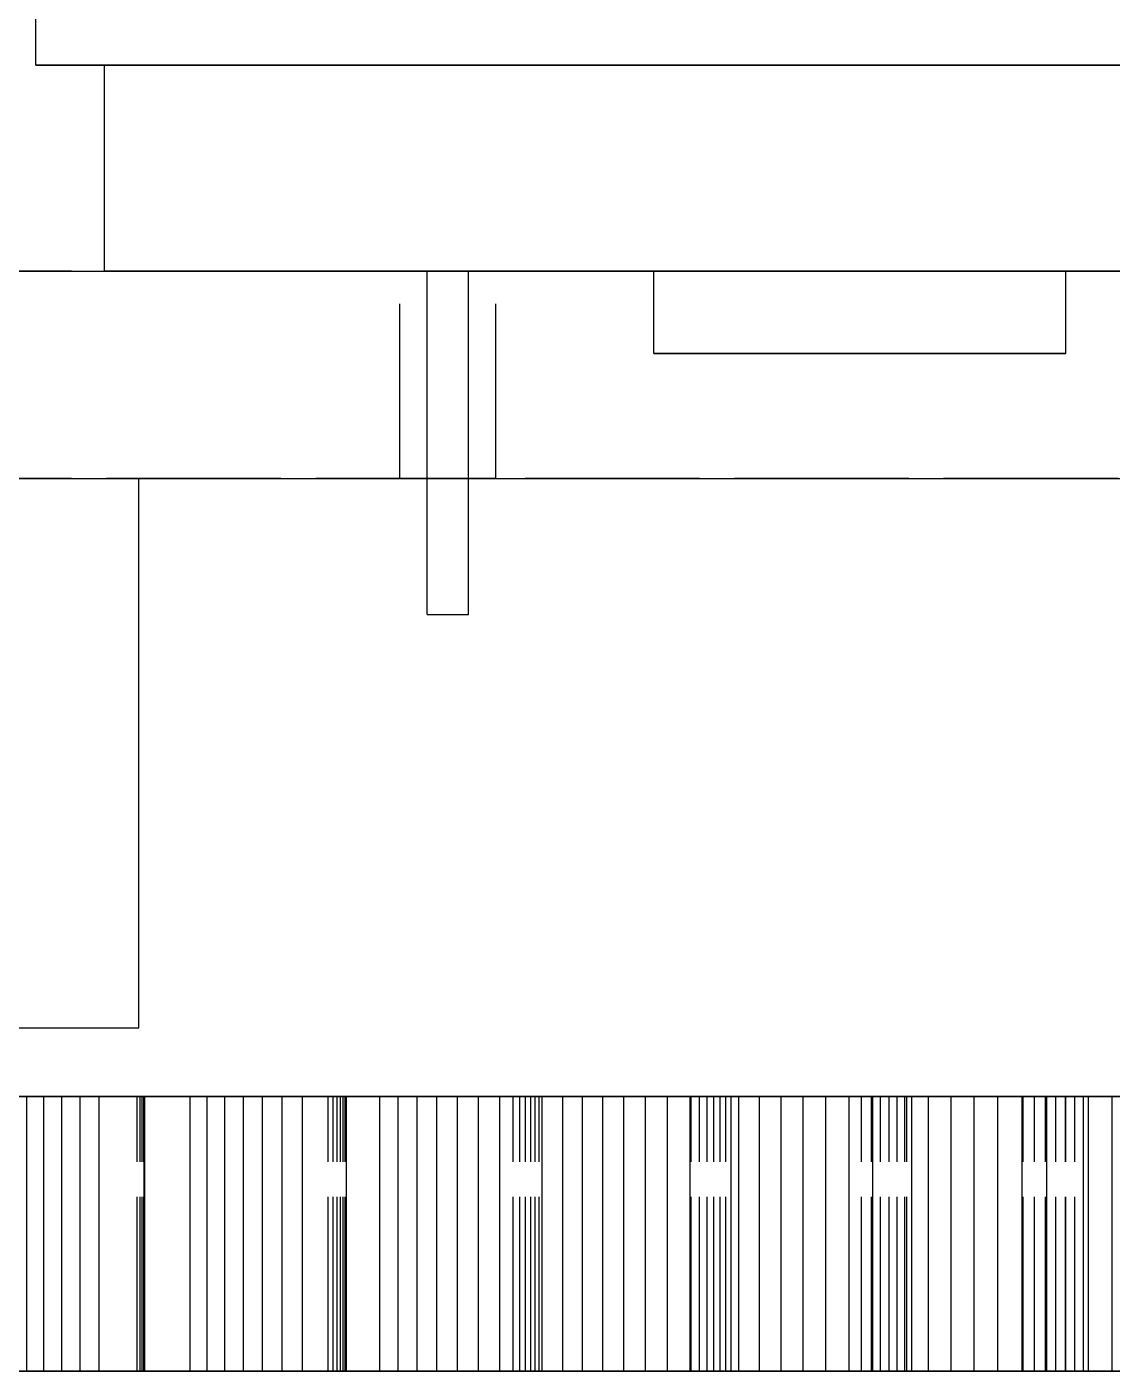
# Model space of a CAD drawing. Header units: millimetres. Extents: x -13 to 276, y -50 to 157.
# Drawn here: x 33.18 to 41.09, y 91 to 100.79 of the extents above; entities that cross this region are included whole.
import ezdxf

# ---------------------------------------------------------------- set-up
doc = ezdxf.new("R2010")
doc.units = ezdxf.units.MM
doc.linetypes.add('DASHED', pattern=[1.524, 1.27, -0.254])
doc.layers.add('HIDDEN', color=8, linetype='DASHED')
doc.layers.add('VISIBLE', color=7, linetype='CONTINUOUS')

msp = doc.modelspace()

# ---------------------------------------------------------------- linework, layer by layer
at = {"layer": 'HIDDEN'}
for points in [[(33.25, 100.51), (33.44048, 100.51), (33.63095, 100.51), (33.82143, 100.51), (34.0119, 100.51), (34.20238, 100.51), (34.39286, 100.51), (34.58333, 100.51), (34.77381, 100.51), (34.96429, 100.51), (35.15476, 100.51), (35.34524, 100.51), (35.53571, 100.51), (35.72619, 100.51), (35.91667, 100.51), (36.10714, 100.51), (36.29762, 100.51), (36.4881, 100.51), (36.67857, 100.51), (36.86905, 100.51), (37.05952, 100.51), (37.25, 100.51), (37.44048, 100.51), (37.63095, 100.51), (37.82143, 100.51), (38.0119, 100.51), (38.20238, 100.51), (38.39286, 100.51), (38.58333, 100.51), (38.77381, 100.51), (38.96429, 100.51), (39.15476, 100.51), (39.34524, 100.51), (39.53571, 100.51), (39.72619, 100.51), (39.91667, 100.51), (40.10714, 100.51), (40.29762, 100.51), (40.4881, 100.51), (40.67857, 100.51), (40.86905, 100.51), (41.05952, 100.51), (41.25, 100.51)], [(41.25794, 100.51), (41.08333, 100.51), (40.90873, 100.51), (40.73413, 100.51), (40.55952, 100.51), (40.38492, 100.51), (40.21032, 100.51), (40.03571, 100.51), (39.86111, 100.51), (39.68651, 100.51), (39.5119, 100.51), (39.3373, 100.51), (39.1627, 100.51), (38.9881, 100.51), (38.81349, 100.51), (38.63889, 100.51), (38.46429, 100.51), (38.28968, 100.51), (38.11508, 100.51), (37.94048, 100.51), (37.76587, 100.51), (37.59127, 100.51), (37.41667, 100.51), (37.24206, 100.51), (37.06746, 100.51), (36.89286, 100.51), (36.71825, 100.51), (36.54365, 100.51), (36.36905, 100.51), (36.19444, 100.51), (36.01984, 100.51), (35.84524, 100.51), (35.67063, 100.51), (35.49603, 100.51), (35.32143, 100.51), (35.14683, 100.51), (34.97222, 100.51), (34.79762, 100.51), (34.62302, 100.51), (34.44841, 100.51), (34.27381, 100.51), (34.09921, 100.51), (33.9246, 100.51), (33.75, 100.51)], [(33.75, 100.51), (33.9246, 100.51), (34.09921, 100.51), (34.27381, 100.51), (34.44841, 100.51), (34.62302, 100.51), (34.79762, 100.51), (34.97222, 100.51), (35.14683, 100.51), (35.32143, 100.51), (35.49603, 100.51), (35.67063, 100.51), (35.84524, 100.51), (36.01984, 100.51), (36.19444, 100.51), (36.36905, 100.51), (36.54365, 100.51), (36.71825, 100.51), (36.89286, 100.51), (37.06746, 100.51), (37.24206, 100.51), (37.41667, 100.51), (37.59127, 100.51), (37.76587, 100.51), (37.94048, 100.51), (38.11508, 100.51), (38.28968, 100.51), (38.46429, 100.51), (38.63889, 100.51), (38.81349, 100.51), (38.9881, 100.51), (39.1627, 100.51), (39.3373, 100.51), (39.5119, 100.51), (39.68651, 100.51), (39.86111, 100.51), (40.03571, 100.51), (40.21032, 100.51), (40.38492, 100.51), (40.55952, 100.51), (40.73413, 100.51), (40.90873, 100.51), (41.08333, 100.51), (41.25794, 100.51)], [(48.75, 99.01), (1.75, 99.01)], [(41.25794, 99.01), (41.08333, 99.01), (40.90873, 99.01), (40.73413, 99.01), (40.55952, 99.01), (40.38492, 99.01), (40.21032, 99.01), (40.03571, 99.01), (39.86111, 99.01), (39.68651, 99.01), (39.5119, 99.01), (39.3373, 99.01), (39.1627, 99.01), (38.9881, 99.01), (38.81349, 99.01), (38.63889, 99.01), (38.46429, 99.01), (38.28968, 99.01), (38.11508, 99.01), (37.94048, 99.01), (37.76587, 99.01), (37.59127, 99.01), (37.41667, 99.01), (37.24206, 99.01), (37.06746, 99.01), (36.89286, 99.01), (36.71825, 99.01), (36.54365, 99.01), (36.36905, 99.01), (36.19444, 99.01), (36.01984, 99.01), (35.84524, 99.01), (35.67063, 99.01), (35.49603, 99.01), (35.32143, 99.01), (35.14683, 99.01), (34.97222, 99.01), (34.79762, 99.01), (34.62302, 99.01), (34.44841, 99.01), (34.27381, 99.01), (34.09921, 99.01), (33.9246, 99.01), (33.75, 99.01)], [(33.75, 99.01), (33.9246, 99.01), (34.09921, 99.01), (34.27381, 99.01), (34.44841, 99.01), (34.62302, 99.01), (34.79762, 99.01), (34.97222, 99.01), (35.14683, 99.01), (35.32143, 99.01), (35.49603, 99.01), (35.67063, 99.01), (35.84524, 99.01), (36.01984, 99.01), (36.19444, 99.01), (36.36905, 99.01), (36.54365, 99.01), (36.71825, 99.01), (36.89286, 99.01), (37.06746, 99.01), (37.24206, 99.01), (37.41667, 99.01), (37.59127, 99.01), (37.76587, 99.01), (37.94048, 99.01), (38.11508, 99.01), (38.28968, 99.01), (38.46429, 99.01), (38.63889, 99.01), (38.81349, 99.01), (38.9881, 99.01), (39.1627, 99.01), (39.3373, 99.01), (39.5119, 99.01), (39.68651, 99.01), (39.86111, 99.01), (40.03571, 99.01), (40.21032, 99.01), (40.38492, 99.01), (40.55952, 99.01), (40.73413, 99.01), (40.90873, 99.01), (41.08333, 99.01), (41.25794, 99.01)], [(36.6, 99.01), (36.58889, 99.01), (36.57778, 99.01), (36.56667, 99.01), (36.55556, 99.01), (36.54444, 99.01), (36.53333, 99.01), (36.52222, 99.01), (36.51111, 99.01), (36.5, 99.01), (36.48889, 99.01), (36.47778, 99.01), (36.46667, 99.01), (36.45556, 99.01), (36.44444, 99.01), (36.43333, 99.01), (36.42222, 99.01), (36.41111, 99.01), (36.4, 99.01), (36.38889, 99.01), (36.37778, 99.01), (36.36667, 99.01), (36.35556, 99.01), (36.34444, 99.01), (36.33333, 99.01), (36.32222, 99.01), (36.31111, 99.01), (36.3, 99.01), (36.28889, 99.01), (36.27778, 99.01), (36.26667, 99.01), (36.25556, 99.01), (36.24444, 99.01), (36.23333, 99.01), (36.22222, 99.01), (36.21111, 99.01), (36.2, 99.01), (36.18889, 99.01), (36.17778, 99.01), (36.16667, 99.01), (36.15556, 99.01), (36.14444, 99.01), (36.13333, 99.01), (36.12222, 99.01), (36.11111, 99.01), (36.1, 99.01), (36.08889, 99.01), (36.07778, 99.01), (36.06667, 99.01), (36.05556, 99.01), (36.04444, 99.01), (36.03333, 99.01), (36.02222, 99.01), (36.01111, 99.01), (36, 99.01), (35.98889, 99.01), (35.97778, 99.01), (35.96667, 99.01), (35.95556, 99.01), (35.94444, 99.01), (35.93333, 99.01), (35.92222, 99.01), (35.91111, 99.01), (35.9, 99.01)], [(35.9, 99.01), (35.91111, 99.01), (35.92222, 99.01), (35.93333, 99.01), (35.94444, 99.01), (35.95556, 99.01), (35.96667, 99.01), (35.97778, 99.01), (35.98889, 99.01), (36, 99.01), (36.01111, 99.01), (36.02222, 99.01), (36.03333, 99.01), (36.04444, 99.01), (36.05556, 99.01), (36.06667, 99.01), (36.07778, 99.01), (36.08889, 99.01), (36.1, 99.01), (36.11111, 99.01), (36.12222, 99.01), (36.13333, 99.01), (36.14444, 99.01), (36.15556, 99.01), (36.16667, 99.01), (36.17778, 99.01), (36.18889, 99.01), (36.2, 99.01), (36.21111, 99.01), (36.22222, 99.01), (36.23333, 99.01), (36.24444, 99.01), (36.25556, 99.01), (36.26667, 99.01), (36.27778, 99.01), (36.28889, 99.01), (36.3, 99.01), (36.31111, 99.01), (36.32222, 99.01), (36.33333, 99.01), (36.34444, 99.01), (36.35556, 99.01), (36.36667, 99.01), (36.37778, 99.01), (36.38889, 99.01), (36.4, 99.01), (36.41111, 99.01), (36.42222, 99.01), (36.43333, 99.01), (36.44444, 99.01), (36.45556, 99.01), (36.46667, 99.01), (36.47778, 99.01), (36.48889, 99.01), (36.5, 99.01), (36.51111, 99.01), (36.52222, 99.01), (36.53333, 99.01), (36.54444, 99.01), (36.55556, 99.01), (36.56667, 99.01), (36.57778, 99.01), (36.58889, 99.01), (36.6, 99.01)], [(35.9, 97.5), (35.9, 99.01)], [(35.9, 97.5), (35.9, 99.01)], [(36.1, 99.01), (36.4, 99.01)], [(36.1, 99.01), (36.4, 99.01)], [(36.1, 96.51), (36.1, 99.01)], [(36.1, 97.5), (36.1, 99.01)], [(36.4, 97.5), (36.4, 99.01)], [(36.4, 96.51), (36.4, 99.01)], [(36.6, 97.5), (36.6, 99.01)], [(36.6, 97.5), (36.6, 99.01)], [(40.75, 99.01), (40.70238, 99.01), (40.65476, 99.01), (40.60714, 99.01), (40.55952, 99.01), (40.5119, 99.01), (40.46429, 99.01), (40.41667, 99.01), (40.36905, 99.01), (40.32143, 99.01), (40.27381, 99.01), (40.22619, 99.01), (40.17857, 99.01), (40.13095, 99.01), (40.08333, 99.01), (40.03571, 99.01), (39.9881, 99.01), (39.94048, 99.01), (39.89286, 99.01), (39.84524, 99.01), (39.79762, 99.01), (39.75, 99.01), (39.70238, 99.01), (39.65476, 99.01), (39.60714, 99.01), (39.55952, 99.01), (39.5119, 99.01), (39.46429, 99.01), (39.41667, 99.01), (39.36905, 99.01), (39.32143, 99.01), (39.27381, 99.01), (39.22619, 99.01), (39.17857, 99.01), (39.13095, 99.01), (39.08333, 99.01), (39.03571, 99.01), (38.9881, 99.01), (38.94048, 99.01), (38.89286, 99.01), (38.84524, 99.01), (38.79762, 99.01), (38.75, 99.01), (38.70238, 99.01), (38.65476, 99.01), (38.60714, 99.01), (38.55952, 99.01), (38.5119, 99.01), (38.46429, 99.01), (38.41667, 99.01), (38.36905, 99.01), (38.32143, 99.01), (38.27381, 99.01), (38.22619, 99.01), (38.17857, 99.01), (38.13095, 99.01), (38.08333, 99.01), (38.03571, 99.01), (37.9881, 99.01), (37.94048, 99.01), (37.89286, 99.01), (37.84524, 99.01), (37.79762, 99.01), (37.75, 99.01)], [(37.75, 99.01), (37.79762, 99.01), (37.84524, 99.01), (37.89286, 99.01), (37.94048, 99.01), (37.9881, 99.01), (38.03571, 99.01), (38.08333, 99.01), (38.13095, 99.01), (38.17857, 99.01), (38.22619, 99.01), (38.27381, 99.01), (38.32143, 99.01), (38.36905, 99.01), (38.41667, 99.01), (38.46429, 99.01), (38.5119, 99.01), (38.55952, 99.01), (38.60714, 99.01), (38.65476, 99.01), (38.70238, 99.01), (38.75, 99.01), (38.79762, 99.01), (38.84524, 99.01), (38.89286, 99.01), (38.94048, 99.01), (38.9881, 99.01), (39.03571, 99.01), (39.08333, 99.01), (39.13095, 99.01), (39.17857, 99.01), (39.22619, 99.01), (39.27381, 99.01), (39.32143, 99.01), (39.36905, 99.01), (39.41667, 99.01), (39.46429, 99.01), (39.5119, 99.01), (39.55952, 99.01), (39.60714, 99.01), (39.65476, 99.01), (39.70238, 99.01), (39.75, 99.01), (39.79762, 99.01), (39.84524, 99.01), (39.89286, 99.01), (39.94048, 99.01), (39.9881, 99.01), (40.03571, 99.01), (40.08333, 99.01), (40.13095, 99.01), (40.17857, 99.01), (40.22619, 99.01), (40.27381, 99.01), (40.32143, 99.01), (40.36905, 99.01), (40.41667, 99.01), (40.46429, 99.01), (40.5119, 99.01), (40.55952, 99.01), (40.60714, 99.01), (40.65476, 99.01), (40.70238, 99.01), (40.75, 99.01)], [(37.75, 98.41), (37.75, 99.01)], [(40.75, 98.41), (40.75, 99.01)], [(40.75, 98.41), (40.70238, 98.41), (40.65476, 98.41), (40.60714, 98.41), (40.55952, 98.41), (40.5119, 98.41), (40.46429, 98.41), (40.41667, 98.41), (40.36905, 98.41), (40.32143, 98.41), (40.27381, 98.41), (40.22619, 98.41), (40.17857, 98.41), (40.13095, 98.41), (40.08333, 98.41), (40.03571, 98.41), (39.9881, 98.41), (39.94048, 98.41), (39.89286, 98.41), (39.84524, 98.41), (39.79762, 98.41), (39.75, 98.41), (39.70238, 98.41), (39.65476, 98.41), (39.60714, 98.41), (39.55952, 98.41), (39.5119, 98.41), (39.46429, 98.41), (39.41667, 98.41), (39.36905, 98.41), (39.32143, 98.41), (39.27381, 98.41), (39.22619, 98.41), (39.17857, 98.41), (39.13095, 98.41), (39.08333, 98.41), (39.03571, 98.41), (38.9881, 98.41), (38.94048, 98.41), (38.89286, 98.41), (38.84524, 98.41), (38.79762, 98.41), (38.75, 98.41), (38.70238, 98.41), (38.65476, 98.41), (38.60714, 98.41), (38.55952, 98.41), (38.5119, 98.41), (38.46429, 98.41), (38.41667, 98.41), (38.36905, 98.41), (38.32143, 98.41), (38.27381, 98.41), (38.22619, 98.41), (38.17857, 98.41), (38.13095, 98.41), (38.08333, 98.41), (38.03571, 98.41), (37.9881, 98.41), (37.94048, 98.41), (37.89286, 98.41), (37.84524, 98.41), (37.79762, 98.41), (37.75, 98.41)], [(37.75, 98.41), (37.79762, 98.41), (37.84524, 98.41), (37.89286, 98.41), (37.94048, 98.41), (37.9881, 98.41), (38.03571, 98.41), (38.08333, 98.41), (38.13095, 98.41), (38.17857, 98.41), (38.22619, 98.41), (38.27381, 98.41), (38.32143, 98.41), (38.36905, 98.41), (38.41667, 98.41), (38.46429, 98.41), (38.5119, 98.41), (38.55952, 98.41), (38.60714, 98.41), (38.65476, 98.41), (38.70238, 98.41), (38.75, 98.41), (38.79762, 98.41), (38.84524, 98.41), (38.89286, 98.41), (38.94048, 98.41), (38.9881, 98.41), (39.03571, 98.41), (39.08333, 98.41), (39.13095, 98.41), (39.17857, 98.41), (39.22619, 98.41), (39.27381, 98.41), (39.32143, 98.41), (39.36905, 98.41), (39.41667, 98.41), (39.46429, 98.41), (39.5119, 98.41), (39.55952, 98.41), (39.60714, 98.41), (39.65476, 98.41), (39.70238, 98.41), (39.75, 98.41), (39.79762, 98.41), (39.84524, 98.41), (39.89286, 98.41), (39.94048, 98.41), (39.9881, 98.41), (40.03571, 98.41), (40.08333, 98.41), (40.13095, 98.41), (40.17857, 98.41), (40.22619, 98.41), (40.27381, 98.41), (40.32143, 98.41), (40.36905, 98.41), (40.41667, 98.41), (40.46429, 98.41), (40.5119, 98.41), (40.55952, 98.41), (40.60714, 98.41), (40.65476, 98.41), (40.70238, 98.41), (40.75, 98.41)], [(48.75, 97.5), (1.75, 97.5)], [(16.5, 97.5), (34, 97.5)], [(16.5, 97.5), (34, 97.5)], [(34, 93.5), (34, 97.5)], [(36.6, 97.5), (36.58889, 97.5), (36.57778, 97.5), (36.56667, 97.5), (36.55556, 97.5), (36.54444, 97.5), (36.53333, 97.5), (36.52222, 97.5), (36.51111, 97.5), (36.5, 97.5), (36.48889, 97.5), (36.47778, 97.5), (36.46667, 97.5), (36.45556, 97.5), (36.44444, 97.5), (36.43333, 97.5), (36.42222, 97.5), (36.41111, 97.5), (36.4, 97.5), (36.38889, 97.5), (36.37778, 97.5), (36.36667, 97.5), (36.35556, 97.5), (36.34444, 97.5), (36.33333, 97.5), (36.32222, 97.5), (36.31111, 97.5), (36.3, 97.5), (36.28889, 97.5), (36.27778, 97.5), (36.26667, 97.5), (36.25556, 97.5), (36.24444, 97.5), (36.23333, 97.5), (36.22222, 97.5), (36.21111, 97.5), (36.2, 97.5), (36.18889, 97.5), (36.17778, 97.5), (36.16667, 97.5), (36.15556, 97.5), (36.14444, 97.5), (36.13333, 97.5), (36.12222, 97.5), (36.11111, 97.5), (36.1, 97.5), (36.08889, 97.5), (36.07778, 97.5), (36.06667, 97.5), (36.05556, 97.5), (36.04444, 97.5), (36.03333, 97.5), (36.02222, 97.5), (36.01111, 97.5), (36, 97.5), (35.98889, 97.5), (35.97778, 97.5), (35.96667, 97.5), (35.95556, 97.5), (35.94444, 97.5), (35.93333, 97.5), (35.92222, 97.5), (35.91111, 97.5), (35.9, 97.5)], [(35.9, 97.5), (35.91111, 97.5), (35.92222, 97.5), (35.93333, 97.5), (35.94444, 97.5), (35.95556, 97.5), (35.96667, 97.5), (35.97778, 97.5), (35.98889, 97.5), (36, 97.5), (36.01111, 97.5), (36.02222, 97.5), (36.03333, 97.5), (36.04444, 97.5), (36.05556, 97.5), (36.06667, 97.5), (36.07778, 97.5), (36.08889, 97.5), (36.1, 97.5), (36.11111, 97.5), (36.12222, 97.5), (36.13333, 97.5), (36.14444, 97.5), (36.15556, 97.5), (36.16667, 97.5), (36.17778, 97.5), (36.18889, 97.5), (36.2, 97.5), (36.21111, 97.5), (36.22222, 97.5), (36.23333, 97.5), (36.24444, 97.5), (36.25556, 97.5), (36.26667, 97.5), (36.27778, 97.5), (36.28889, 97.5), (36.3, 97.5), (36.31111, 97.5), (36.32222, 97.5), (36.33333, 97.5), (36.34444, 97.5), (36.35556, 97.5), (36.36667, 97.5), (36.37778, 97.5), (36.38889, 97.5), (36.4, 97.5), (36.41111, 97.5), (36.42222, 97.5), (36.43333, 97.5), (36.44444, 97.5), (36.45556, 97.5), (36.46667, 97.5), (36.47778, 97.5), (36.48889, 97.5), (36.5, 97.5), (36.51111, 97.5), (36.52222, 97.5), (36.53333, 97.5), (36.54444, 97.5), (36.55556, 97.5), (36.56667, 97.5), (36.57778, 97.5), (36.58889, 97.5), (36.6, 97.5)], [(36.1, 96.51), (36.4, 96.51)], [(16.5, 93.5), (34, 93.5)], [(33.06532, 93), (33.18471, 93)], [(33.18471, 93), (33.3093, 93)], [(33.18471, 91), (33.18471, 93)], [(33.3093, 93), (33.43879, 93)], [(33.3093, 91), (33.3093, 93)], [(33.43879, 93), (33.57295, 93)], [(33.43879, 91), (33.43879, 93)], [(33.57295, 93), (33.71156, 93)], [(33.57295, 91), (33.57295, 93)], [(33.71156, 93), (34.03955, 93)], [(33.71156, 91), (33.71156, 93)], [(33.98655, 93), (34.37301, 93)], [(34.00838, 93), (33.98655, 93)], [(34.04289, 93), (33.98655, 93)], [(33.98655, 93), (34.00838, 93)], [(33.98655, 91), (33.98655, 93)], [(33.98655, 91), (33.98655, 93)], [(34.02462, 93), (34.00838, 93)], [(34.00838, 93), (34.02462, 93)], [(34.00838, 91), (34.00838, 93)], [(34.00838, 91), (34.00838, 93)], [(34.03562, 93), (34.02462, 93)], [(34.02462, 93), (34.03562, 93)], [(34.02462, 91), (34.02462, 93)], [(34.02462, 91), (34.02462, 93)], [(34.04164, 93), (34.03562, 93)], [(34.03562, 93), (34.04164, 93)], [(34.03562, 91), (34.03562, 93)], [(34.03562, 91), (34.03562, 93)], [(34.03955, 93), (34.04289, 93)], [(34.03955, 91), (34.03955, 93)], [(34.04289, 93), (34.04164, 93)], [(34.04164, 93), (34.04289, 93)], [(34.04164, 91), (34.04164, 93)], [(34.04164, 91), (34.04164, 93)], [(34.04289, 91), (34.04289, 93)], [(34.37301, 93), (34.49713, 93)], [(34.37301, 91), (34.37301, 93)], [(34.49713, 93), (34.62669, 93)], [(34.49713, 91), (34.49713, 93)], [(34.62669, 93), (34.76129, 93)], [(34.62669, 91), (34.62669, 93)], [(34.76129, 93), (34.90066, 93)], [(34.76129, 91), (34.76129, 93)], [(34.90066, 93), (35.04455, 93)], [(34.90066, 91), (34.90066, 93)], [(35.04455, 93), (35.19276, 93)], [(35.04455, 91), (35.04455, 93)], [(35.19276, 93), (35.51157, 93)], [(35.19276, 91), (35.19276, 93)], [(35.37909, 93), (35.75375, 93)], [(35.41382, 93), (35.37909, 93)], [(35.51157, 93), (35.37909, 93)], [(35.37909, 93), (35.41382, 93)], [(35.37909, 91), (35.37909, 93)], [(35.37909, 91), (35.37909, 93)], [(35.44311, 93), (35.41382, 93)], [(35.41382, 93), (35.44311, 93)], [(35.41382, 91), (35.41382, 93)], [(35.41382, 91), (35.41382, 93)], [(35.4673, 93), (35.44311, 93)], [(35.44311, 93), (35.4673, 93)], [(35.44311, 91), (35.44311, 93)], [(35.44311, 91), (35.44311, 93)], [(35.48665, 93), (35.4673, 93)], [(35.4673, 93), (35.48665, 93)], [(35.4673, 91), (35.4673, 93)], [(35.4673, 91), (35.4673, 93)], [(35.50135, 93), (35.48665, 93)], [(35.48665, 93), (35.50135, 93)], [(35.48665, 91), (35.48665, 93)], [(35.48665, 91), (35.48665, 93)], [(35.51157, 93), (35.50135, 93)], [(35.50135, 93), (35.51157, 93)], [(35.50135, 91), (35.50135, 93)], [(35.50135, 91), (35.50135, 93)], [(35.51157, 91), (35.51157, 93)], [(35.75375, 93), (35.88764, 93)], [(35.75375, 91), (35.75375, 93)], [(35.88764, 93), (36.02678, 93)], [(35.88764, 91), (35.88764, 93)], [(36.02678, 93), (36.17081, 93)], [(36.02678, 91), (36.02678, 93)], [(36.17081, 93), (36.31942, 93)], [(36.17081, 91), (36.17081, 93)], [(36.31942, 93), (36.4724, 93)], [(36.31942, 91), (36.31942, 93)], [(36.4724, 93), (36.62954, 93)], [(36.4724, 91), (36.4724, 93)], [(36.62954, 93), (36.93776, 93)], [(36.62954, 91), (36.62954, 93)], [(36.7264, 93), (37.08758, 93)], [(36.77387, 93), (36.7264, 93)], [(36.93776, 93), (36.7264, 93)], [(36.7264, 93), (36.77387, 93)], [(36.7264, 91), (36.7264, 93)], [(36.7264, 91), (36.7264, 93)], [(36.81608, 93), (36.77387, 93)], [(36.77387, 93), (36.81608, 93)], [(36.77387, 91), (36.77387, 93)], [(36.77387, 91), (36.77387, 93)], [(36.85336, 93), (36.81608, 93)], [(36.81608, 93), (36.85336, 93)], [(36.81608, 91), (36.81608, 93)], [(36.81608, 91), (36.81608, 93)], [(36.88594, 93), (36.85336, 93)], [(36.85336, 93), (36.88594, 93)], [(36.85336, 91), (36.85336, 93)], [(36.85336, 91), (36.85336, 93)], [(36.91403, 93), (36.88594, 93)], [(36.88594, 93), (36.91403, 93)], [(36.88594, 91), (36.88594, 93)], [(36.88594, 91), (36.88594, 93)], [(36.93776, 93), (36.91403, 93)], [(36.91403, 93), (36.93776, 93)], [(36.91403, 91), (36.91403, 93)], [(36.91403, 91), (36.91403, 93)], [(36.93776, 91), (36.93776, 93)], [(37.08758, 93), (37.23064, 93)], [(37.08758, 91), (37.08758, 93)], [(37.23064, 93), (37.37875, 93)], [(37.23064, 91), (37.23064, 93)], [(37.37875, 93), (37.53155, 93)], [(37.37875, 91), (37.37875, 93)], [(37.53155, 93), (37.68875, 93)], [(37.53155, 91), (37.53155, 93)], [(37.68875, 93), (37.85013, 93)], [(37.68875, 91), (37.68875, 93)], [(37.85013, 93), (38.01551, 93)], [(37.85013, 91), (37.85013, 93)], [(38.01551, 93), (38.31176, 93)], [(38.01551, 91), (38.01551, 93)], [(38.02246, 93), (38.36853, 93)], [(38.08245, 93), (38.02246, 93)], [(38.31176, 93), (38.02246, 93)], [(38.02246, 93), (38.08245, 93)], [(38.02246, 91), (38.02246, 93)], [(38.02246, 91), (38.02246, 93)], [(38.13739, 93), (38.08245, 93)], [(38.08245, 93), (38.13739, 93)], [(38.08245, 91), (38.08245, 93)], [(38.08245, 91), (38.08245, 93)], [(38.18759, 93), (38.13739, 93)], [(38.13739, 93), (38.18759, 93)], [(38.13739, 91), (38.13739, 93)], [(38.13739, 91), (38.13739, 93)], [(38.23327, 93), (38.18759, 93)], [(38.18759, 93), (38.23327, 93)], [(38.18759, 91), (38.18759, 93)], [(38.18759, 91), (38.18759, 93)], [(38.27461, 93), (38.23327, 93)], [(38.23327, 93), (38.27461, 93)], [(38.23327, 91), (38.23327, 93)], [(38.23327, 91), (38.23327, 93)], [(38.31176, 93), (38.27461, 93)], [(38.27461, 93), (38.31176, 93)], [(38.27461, 91), (38.27461, 93)], [(38.27461, 91), (38.27461, 93)], [(38.31176, 91), (38.31176, 93)], [(38.36853, 93), (38.52013, 93)], [(38.36853, 91), (38.36853, 93)], [(38.52013, 93), (38.67654, 93)], [(38.52013, 91), (38.52013, 93)], [(38.67654, 93), (38.83743, 93)], [(38.67654, 91), (38.67654, 93)], [(38.83743, 93), (39.00252, 93)], [(38.83743, 91), (38.83743, 93)], [(39.00252, 93), (39.17159, 93)], [(39.00252, 91), (39.00252, 93)], [(39.17159, 93), (39.34445, 93)], [(39.17159, 91), (39.17159, 93)], [(39.26146, 93), (39.5909, 93)], [(39.33372, 93), (39.26146, 93)], [(39.5909, 93), (39.26146, 93)], [(39.26146, 93), (39.33372, 93)], [(39.26146, 91), (39.26146, 93)], [(39.26146, 91), (39.26146, 93)], [(39.40115, 93), (39.33372, 93)], [(39.33372, 93), (39.40115, 93)], [(39.33372, 91), (39.33372, 93)], [(39.33372, 91), (39.33372, 93)], [(39.34445, 93), (39.62741, 93)], [(39.34445, 91), (39.34445, 93)], [(39.46404, 93), (39.40115, 93)], [(39.40115, 93), (39.46404, 93)], [(39.40115, 91), (39.40115, 93)], [(39.40115, 91), (39.40115, 93)], [(39.5226, 93), (39.46404, 93)], [(39.46404, 93), (39.5226, 93)], [(39.46404, 91), (39.46404, 93)], [(39.46404, 91), (39.46404, 93)], [(39.57702, 93), (39.5226, 93)], [(39.5226, 93), (39.57702, 93)], [(39.5226, 91), (39.5226, 93)], [(39.5226, 91), (39.5226, 93)], [(39.62741, 93), (39.57702, 93)], [(39.57702, 93), (39.62741, 93)], [(39.57702, 91), (39.57702, 93)], [(39.57702, 91), (39.57702, 93)], [(39.5909, 93), (39.75035, 93)], [(39.62741, 93), (39.5909, 93)], [(39.5909, 91), (39.5909, 93)], [(39.5909, 91), (39.5909, 93)], [(39.62741, 91), (39.62741, 93)], [(39.75035, 93), (39.91437, 93)], [(39.75035, 91), (39.75035, 93)], [(39.91437, 93), (40.08263, 93)], [(39.91437, 91), (39.91437, 93)], [(40.08263, 93), (40.25487, 93)], [(40.08263, 91), (40.08263, 93)], [(40.25487, 93), (40.43087, 93)], [(40.25487, 91), (40.25487, 93)], [(40.43087, 93), (40.61045, 93)], [(40.43087, 91), (40.43087, 93)], [(40.43789, 93), (40.74922, 93)], [(40.52209, 93), (40.43789, 93)], [(40.74922, 93), (40.43789, 93)], [(40.43789, 93), (40.52209, 93)], [(40.43789, 91), (40.43789, 93)], [(40.43789, 91), (40.43789, 93)], [(40.6017, 93), (40.52209, 93)], [(40.52209, 93), (40.6017, 93)], [(40.52209, 91), (40.52209, 93)], [(40.52209, 91), (40.52209, 93)], [(40.677, 93), (40.6017, 93)], [(40.6017, 93), (40.677, 93)], [(40.6017, 91), (40.6017, 93)], [(40.6017, 91), (40.6017, 93)], [(40.61045, 93), (40.87885, 93)], [(40.61045, 91), (40.61045, 93)], [(40.7482, 93), (40.677, 93)], [(40.677, 93), (40.7482, 93)], [(40.677, 91), (40.677, 93)], [(40.677, 91), (40.677, 93)], [(40.81544, 93), (40.7482, 93)], [(40.7482, 93), (40.81544, 93)], [(40.7482, 91), (40.7482, 93)], [(40.7482, 91), (40.7482, 93)], [(40.74922, 93), (40.91581, 93)], [(40.87885, 93), (40.74922, 93)], [(40.74922, 91), (40.74922, 93)], [(40.74922, 91), (40.74922, 93)], [(40.87885, 93), (40.81544, 93)], [(40.81544, 93), (40.87885, 93)], [(40.81544, 91), (40.81544, 93)], [(40.81544, 91), (40.81544, 93)], [(40.87885, 91), (40.87885, 93)], [(40.91581, 93), (41.08671, 93)], [(40.91581, 91), (40.91581, 93)], [(41.08671, 93), (41.26159, 93)], [(41.08671, 91), (41.08671, 93)], [(33.06532, 91), (33.18471, 91)], [(33.18471, 91), (33.3093, 91)], [(33.3093, 91), (33.43879, 91)], [(33.43879, 91), (33.57295, 91)], [(33.57295, 91), (33.71156, 91)], [(33.71156, 91), (34.03955, 91)], [(33.98655, 91), (34.37301, 91)], [(34.00838, 91), (33.98655, 91)], [(34.04289, 91), (33.98655, 91)], [(33.98655, 91), (34.00838, 91)], [(34.02462, 91), (34.00838, 91)], [(34.00838, 91), (34.02462, 91)], [(34.03562, 91), (34.02462, 91)], [(34.02462, 91), (34.03562, 91)], [(34.04164, 91), (34.03562, 91)], [(34.03562, 91), (34.04164, 91)], [(34.03955, 91), (34.04289, 91)], [(34.04289, 91), (34.04164, 91)], [(34.04164, 91), (34.04289, 91)], [(34.37301, 91), (34.49713, 91)], [(34.49713, 91), (34.62669, 91)], [(34.62669, 91), (34.76129, 91)], [(34.76129, 91), (34.90066, 91)], [(34.90066, 91), (35.04455, 91)], [(35.04455, 91), (35.19276, 91)], [(35.19276, 91), (35.51157, 91)], [(35.37909, 91), (35.75375, 91)], [(35.41382, 91), (35.37909, 91)], [(35.51157, 91), (35.37909, 91)], [(35.37909, 91), (35.41382, 91)], [(35.44311, 91), (35.41382, 91)], [(35.41382, 91), (35.44311, 91)], [(35.4673, 91), (35.44311, 91)], [(35.44311, 91), (35.4673, 91)], [(35.48665, 91), (35.4673, 91)], [(35.4673, 91), (35.48665, 91)], [(35.50135, 91), (35.48665, 91)], [(35.48665, 91), (35.50135, 91)], [(35.51157, 91), (35.50135, 91)], [(35.50135, 91), (35.51157, 91)], [(35.75375, 91), (35.88764, 91)], [(35.88764, 91), (36.02678, 91)], [(36.02678, 91), (36.17081, 91)], [(36.17081, 91), (36.31942, 91)], [(36.31942, 91), (36.4724, 91)], [(36.4724, 91), (36.62954, 91)], [(36.62954, 91), (36.93776, 91)], [(36.7264, 91), (37.08758, 91)], [(36.77387, 91), (36.7264, 91)], [(36.93776, 91), (36.7264, 91)], [(36.7264, 91), (36.77387, 91)], [(36.81608, 91), (36.77387, 91)], [(36.77387, 91), (36.81608, 91)], [(36.85336, 91), (36.81608, 91)], [(36.81608, 91), (36.85336, 91)], [(36.88594, 91), (36.85336, 91)], [(36.85336, 91), (36.88594, 91)], [(36.91403, 91), (36.88594, 91)], [(36.88594, 91), (36.91403, 91)], [(36.93776, 91), (36.91403, 91)], [(36.91403, 91), (36.93776, 91)], [(37.08758, 91), (37.23064, 91)], [(37.23064, 91), (37.37875, 91)], [(37.37875, 91), (37.53155, 91)], [(37.53155, 91), (37.68875, 91)], [(37.68875, 91), (37.85013, 91)], [(37.85013, 91), (38.01551, 91)], [(38.01551, 91), (38.31176, 91)], [(38.02246, 91), (38.36853, 91)], [(38.08245, 91), (38.02246, 91)], [(38.31176, 91), (38.02246, 91)], [(38.02246, 91), (38.08245, 91)], [(38.13739, 91), (38.08245, 91)], [(38.08245, 91), (38.13739, 91)], [(38.18759, 91), (38.13739, 91)], [(38.13739, 91), (38.18759, 91)], [(38.23327, 91), (38.18759, 91)], [(38.18759, 91), (38.23327, 91)], [(38.27461, 91), (38.23327, 91)], [(38.23327, 91), (38.27461, 91)], [(38.31176, 91), (38.27461, 91)], [(38.27461, 91), (38.31176, 91)], [(38.36853, 91), (38.52013, 91)], [(38.52013, 91), (38.67654, 91)], [(38.67654, 91), (38.83743, 91)], [(38.83743, 91), (39.00252, 91)], [(39.00252, 91), (39.17159, 91)], [(39.17159, 91), (39.34445, 91)], [(39.26146, 91), (39.5909, 91)], [(39.33372, 91), (39.26146, 91)], [(39.5909, 91), (39.26146, 91)], [(39.26146, 91), (39.33372, 91)], [(39.40115, 91), (39.33372, 91)], [(39.33372, 91), (39.40115, 91)], [(39.34445, 91), (39.62741, 91)], [(39.46404, 91), (39.40115, 91)], [(39.40115, 91), (39.46404, 91)], [(39.5226, 91), (39.46404, 91)], [(39.46404, 91), (39.5226, 91)], [(39.57702, 91), (39.5226, 91)], [(39.5226, 91), (39.57702, 91)], [(39.62741, 91), (39.57702, 91)], [(39.57702, 91), (39.62741, 91)], [(39.5909, 91), (39.75035, 91)], [(39.62741, 91), (39.5909, 91)], [(39.75035, 91), (39.91437, 91)], [(39.91437, 91), (40.08263, 91)], [(40.08263, 91), (40.25487, 91)], [(40.25487, 91), (40.43087, 91)], [(40.43087, 91), (40.61045, 91)], [(40.43789, 91), (40.74922, 91)], [(40.52209, 91), (40.43789, 91)], [(40.74922, 91), (40.43789, 91)], [(40.43789, 91), (40.52209, 91)], [(40.6017, 91), (40.52209, 91)], [(40.52209, 91), (40.6017, 91)], [(40.677, 91), (40.6017, 91)], [(40.6017, 91), (40.677, 91)], [(40.61045, 91), (40.87885, 91)], [(40.7482, 91), (40.677, 91)], [(40.677, 91), (40.7482, 91)], [(40.81544, 91), (40.7482, 91)], [(40.7482, 91), (40.81544, 91)], [(40.74922, 91), (40.91581, 91)], [(40.87885, 91), (40.74922, 91)], [(40.87885, 91), (40.81544, 91)], [(40.81544, 91), (40.87885, 91)], [(40.91581, 91), (41.08671, 91)], [(41.08671, 91), (41.26159, 91)]]:
    msp.add_lwpolyline(points, dxfattribs=at)
at = {"layer": 'VISIBLE'}
for points in [[(33.25, 100.51), (33.25, 101.01)], [(41.25, 100.51), (41.05952, 100.51), (40.86905, 100.51), (40.67857, 100.51), (40.4881, 100.51), (40.29762, 100.51), (40.10714, 100.51), (39.91667, 100.51), (39.72619, 100.51), (39.53571, 100.51), (39.34524, 100.51), (39.15476, 100.51), (38.96429, 100.51), (38.77381, 100.51), (38.58333, 100.51), (38.39286, 100.51), (38.20238, 100.51), (38.0119, 100.51), (37.82143, 100.51), (37.63095, 100.51), (37.44048, 100.51), (37.25, 100.51), (37.05952, 100.51), (36.86905, 100.51), (36.67857, 100.51), (36.4881, 100.51), (36.29762, 100.51), (36.10714, 100.51), (35.91667, 100.51), (35.72619, 100.51), (35.53571, 100.51), (35.34524, 100.51), (35.15476, 100.51), (34.96429, 100.51), (34.77381, 100.51), (34.58333, 100.51), (34.39286, 100.51), (34.20238, 100.51), (34.0119, 100.51), (33.82143, 100.51), (33.63095, 100.51), (33.44048, 100.51), (33.25, 100.51)], [(33.75, 99.01), (33.75, 100.51)], [(1.75, 99.01), (48.75, 99.01)], [(1.75, 97.5), (48.75, 97.5)], [(34, 93.5), (34, 97.5)], [(36.1, 96.51), (36.1, 97.5)], [(36.4, 96.51), (36.4, 97.5)], [(36.1, 96.51), (36.4, 96.51)], [(16.5, 93.5), (34, 93.5)], [(33.18471, 93), (33.06532, 93)], [(33.3093, 93), (33.18471, 93)], [(33.18471, 91), (33.18471, 93)], [(33.43879, 93), (33.3093, 93)], [(33.3093, 91), (33.3093, 93)], [(33.57295, 93), (33.43879, 93)], [(33.43879, 91), (33.43879, 93)], [(33.71156, 93), (33.57295, 93)], [(33.57295, 91), (33.57295, 93)], [(34.03955, 93), (33.71156, 93)], [(33.71156, 91), (33.71156, 93)], [(34.04289, 93), (34.03955, 93)], [(34.03955, 91), (34.03955, 93)], [(34.37301, 93), (34.04289, 93)], [(34.04289, 91), (34.04289, 93)], [(34.49713, 93), (34.37301, 93)], [(34.37301, 91), (34.37301, 93)], [(34.62669, 93), (34.49713, 93)], [(34.49713, 91), (34.49713, 93)], [(34.76129, 93), (34.62669, 93)], [(34.62669, 91), (34.62669, 93)], [(34.90066, 93), (34.76129, 93)], [(34.76129, 91), (34.76129, 93)], [(35.04455, 93), (34.90066, 93)], [(34.90066, 91), (34.90066, 93)], [(35.19276, 93), (35.04455, 93)], [(35.04455, 91), (35.04455, 93)], [(35.51157, 93), (35.19276, 93)], [(35.19276, 91), (35.19276, 93)], [(35.75375, 93), (35.51157, 93)], [(35.51157, 91), (35.51157, 93)], [(35.88764, 93), (35.75375, 93)], [(35.75375, 91), (35.75375, 93)], [(36.02678, 93), (35.88764, 93)], [(35.88764, 91), (35.88764, 93)], [(36.17081, 93), (36.02678, 93)], [(36.02678, 91), (36.02678, 93)], [(36.31942, 93), (36.17081, 93)], [(36.17081, 91), (36.17081, 93)], [(36.4724, 93), (36.31942, 93)], [(36.31942, 91), (36.31942, 93)], [(36.62954, 93), (36.4724, 93)], [(36.4724, 91), (36.4724, 93)], [(36.93776, 93), (36.62954, 93)], [(36.62954, 91), (36.62954, 93)], [(37.08758, 93), (36.93776, 93)], [(36.93776, 91), (36.93776, 93)], [(37.23064, 93), (37.08758, 93)], [(37.08758, 91), (37.08758, 93)], [(37.37875, 93), (37.23064, 93)], [(37.23064, 91), (37.23064, 93)], [(37.53155, 93), (37.37875, 93)], [(37.37875, 91), (37.37875, 93)], [(37.68875, 93), (37.53155, 93)], [(37.53155, 91), (37.53155, 93)], [(37.85013, 93), (37.68875, 93)], [(37.68875, 91), (37.68875, 93)], [(38.01551, 93), (37.85013, 93)], [(37.85013, 91), (37.85013, 93)], [(38.31176, 93), (38.01551, 93)], [(38.01551, 91), (38.01551, 93)], [(38.36853, 93), (38.31176, 93)], [(38.31176, 91), (38.31176, 93)], [(38.52013, 93), (38.36853, 93)], [(38.36853, 91), (38.36853, 93)], [(38.67654, 93), (38.52013, 93)], [(38.52013, 91), (38.52013, 93)], [(38.83743, 93), (38.67654, 93)], [(38.67654, 91), (38.67654, 93)], [(39.00252, 93), (38.83743, 93)], [(38.83743, 91), (38.83743, 93)], [(39.17159, 93), (39.00252, 93)], [(39.00252, 91), (39.00252, 93)], [(39.34445, 93), (39.17159, 93)], [(39.17159, 91), (39.17159, 93)], [(39.62741, 93), (39.34445, 93)], [(39.34445, 91), (39.34445, 93)], [(39.75035, 93), (39.62741, 93)], [(39.62741, 91), (39.62741, 93)], [(39.91437, 93), (39.75035, 93)], [(39.75035, 91), (39.75035, 93)], [(40.08263, 93), (39.91437, 93)], [(39.91437, 91), (39.91437, 93)], [(40.25487, 93), (40.08263, 93)], [(40.08263, 91), (40.08263, 93)], [(40.43087, 93), (40.25487, 93)], [(40.25487, 91), (40.25487, 93)], [(40.61045, 93), (40.43087, 93)], [(40.43087, 91), (40.43087, 93)], [(40.87885, 93), (40.61045, 93)], [(40.61045, 91), (40.61045, 93)], [(40.91581, 93), (40.87885, 93)], [(40.87885, 91), (40.87885, 93)], [(41.08671, 93), (40.91581, 93)], [(40.91581, 91), (40.91581, 93)], [(41.26159, 93), (41.08671, 93)], [(41.08671, 91), (41.08671, 93)], [(33.18471, 91), (33.06532, 91)], [(33.3093, 91), (33.18471, 91)], [(33.43879, 91), (33.3093, 91)], [(33.57295, 91), (33.43879, 91)], [(33.71156, 91), (33.57295, 91)], [(34.03955, 91), (33.71156, 91)], [(34.04289, 91), (34.03955, 91)], [(34.37301, 91), (34.04289, 91)], [(34.49713, 91), (34.37301, 91)], [(34.62669, 91), (34.49713, 91)], [(34.76129, 91), (34.62669, 91)], [(34.90066, 91), (34.76129, 91)], [(35.04455, 91), (34.90066, 91)], [(35.19276, 91), (35.04455, 91)], [(35.51157, 91), (35.19276, 91)], [(35.75375, 91), (35.51157, 91)], [(35.88764, 91), (35.75375, 91)], [(36.02678, 91), (35.88764, 91)], [(36.17081, 91), (36.02678, 91)], [(36.31942, 91), (36.17081, 91)], [(36.4724, 91), (36.31942, 91)], [(36.62954, 91), (36.4724, 91)], [(36.93776, 91), (36.62954, 91)], [(37.08758, 91), (36.93776, 91)], [(37.23064, 91), (37.08758, 91)], [(37.37875, 91), (37.23064, 91)], [(37.53155, 91), (37.37875, 91)], [(37.68875, 91), (37.53155, 91)], [(37.85013, 91), (37.68875, 91)], [(38.01551, 91), (37.85013, 91)], [(38.31176, 91), (38.01551, 91)], [(38.36853, 91), (38.31176, 91)], [(38.52013, 91), (38.36853, 91)], [(38.67654, 91), (38.52013, 91)], [(38.83743, 91), (38.67654, 91)], [(39.00252, 91), (38.83743, 91)], [(39.17159, 91), (39.00252, 91)], [(39.34445, 91), (39.17159, 91)], [(39.62741, 91), (39.34445, 91)], [(39.75035, 91), (39.62741, 91)], [(39.91437, 91), (39.75035, 91)], [(40.08263, 91), (39.91437, 91)], [(40.25487, 91), (40.08263, 91)], [(40.43087, 91), (40.25487, 91)], [(40.61045, 91), (40.43087, 91)], [(40.87885, 91), (40.61045, 91)], [(40.91581, 91), (40.87885, 91)], [(41.08671, 91), (40.91581, 91)], [(41.26159, 91), (41.08671, 91)]]:
    msp.add_lwpolyline(points, dxfattribs=at)

doc.saveas('drawing.dxf')
